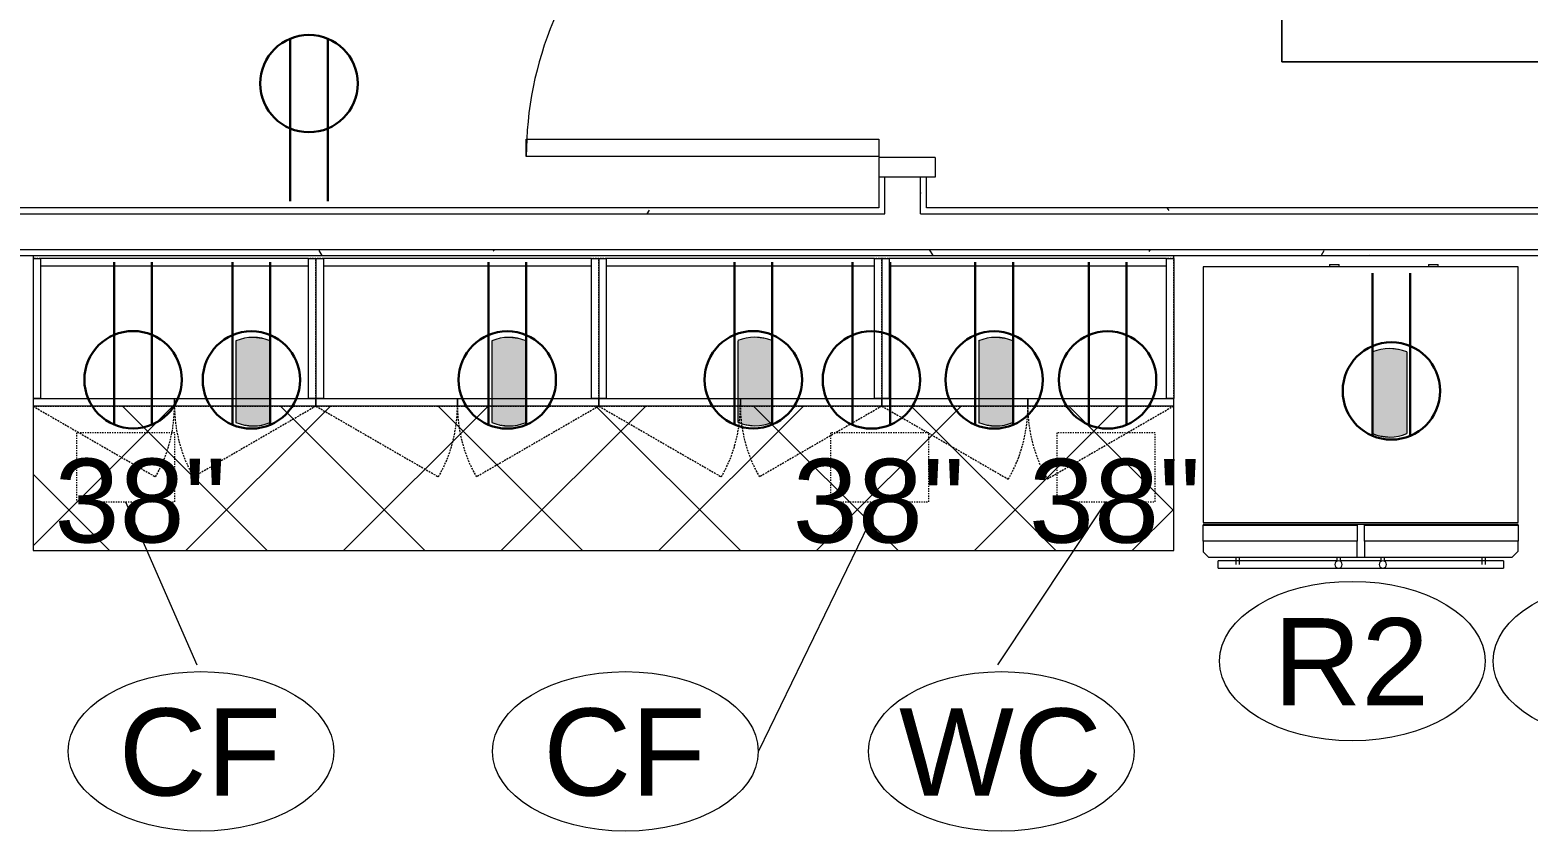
# Model space of a CAD drawing. Header units: inches. Extents: x 25273 to 28081, y 11840 to 13753.
# Drawn here: x 27424.1 to 27576.3, y 12517.6 to 12599 of the extents above; entities that cross this region are included whole.
import ezdxf

# ---------------------------------------------------------------- set-up
doc = ezdxf.new("R2010")
doc.units = ezdxf.units.IN
doc.header["$MEASUREMENT"] = 0
doc.linetypes.add('X1$0$Dash', pattern=[0.25, 0.125, -0.125])
doc.linetypes.add('X1$0$Hidden', pattern=[0.28125, 0.1875, -0.09375])
for name, color, linetype, lineweight in [('X1$0$A-ANNO-NOTE', 131, 'Continuous', 30), ('X1$0$A-AREA-IDEN', 2, 'Continuous', 9), ('X1$0$A-DOOR', 31, 'Continuous', 13), ('X1$0$A-DOOR-FRAM', 31, 'Continuous', 20), ('X1$0$A-WALL', 113, 'Continuous', 13), ('X1$0$A-WALL-PATT', 111, 'Continuous', 13), ('X1$0$I-WALL', 2, 'Continuous', 13), ('X1$0$Q-CASE', 31, 'Continuous', 9), ('X1$0$Q-CASE-HDLN', 31, 'X1$0$Dash', 9), ('X1$0$Q-SPCQ', 91, 'Continuous', 9), ('X1$0$Q-SPCQ-HDLN', 91, 'X1$0$Dash', 9), ('X1$0$Q-SPCQ-IDEN', 132, 'Continuous', 9)]:
    doc.layers.add(name, color=color, linetype=linetype, lineweight=lineweight)
doc.styles.add('X1$0$Arial', font='arial.ttf', dxfattribs={"height": 8.851796})
doc.styles.add('X1$0$Swis721 Lt BT', font='swissl.ttf', dxfattribs={"height": 8.514638})
pattern_1 = [(0, (0, 0), (30.72, 7.68), [1.267, -21.773, 1.267, -21.773, -122.88]), (0, (0, 0), (30.72, 7.68), [-46.08, 1.267, -44.813, 1.267, -21.773, -53.76]), (0, (0, 0), (30.72, 7.68), [-115.2, 1.267, -14.093, 1.267, -37.133]), (120, (11.52, 3.84), (-22.0110751, 22.7643004), [1.267, -21.773, 1.267, -21.773, -122.88]), (120, (11.52, 3.84), (-22.0110751, 22.7643004), [-46.08, 1.267, -44.813, 1.267, -21.773, -53.76]), (120, (11.52, 3.84), (-22.0110751, 22.7643004), [-115.2, 1.267, -14.093, 1.267, -37.133]), (240, (15.36, 19.2), (-8.7089249, -30.4443004), [1.267, -21.773, 1.267, -21.773, -122.88]), (240, (15.36, 19.2), (-8.7089249, -30.4443004), [-46.08, 1.267, -44.813, 1.267, -21.773, -53.76]), (240, (15.36, 19.2), (-8.7089249, -30.4443004), [-115.2, 1.267, -14.093, 1.267, -37.133])]

# ---------------------------------------------------------------- blocks, each defined once
blk = doc.blocks.new('X1$0$Single Flush - OTJ_SOLIDFLUSH_ALUM-4900275-FIRST FLOOR POWER _ SIGNAL')
at = {"layer": 'X1$0$A-DOOR', "lineweight": 20}
for p, q in [((16.15625, -2.4375), (17.90625, -2.4375)), ((16.15625, -38.25), (16.15625, -2.4375)), ((17.90625, -2.4375), (17.90625, -38.25)), ((17.90625, -38.25), (16.15625, -38.25))]:
    blk.add_line(p, q, dxfattribs=at)
at = {"layer": 'X1$0$A-DOOR', "lineweight": 9}
blk.add_arc((17.90625, -2.4375), 35.8125, 179.5, 270, dxfattribs=at)
at = {"layer": 'X1$0$A-DOOR-FRAM'}
for p, q in [((-20, 3.3125), (-20, -2.4375)), ((-20, 3.3125), (-18, 3.3125)), ((-18, 3.3125), (-18, -2.4375)), ((18.000004, 3.3125), (18.000004, -2.4375)), ((18.000004, 3.3125), (20.000004, 3.3125)), ((20.000004, 3.3125), (20.000004, -2.4375)), ((-20, -2.4375), (-18, -2.4375)), ((18.000004, -2.4375), (20.000004, -2.4375))]:
    blk.add_line(p, q, dxfattribs=at)
blk = doc.blocks.new('X1$0$A-Refrigerator - A-Refrigerator-5300330-FIRST FLOOR POWER _ SIGNAL')
at = {"layer": 'X1$0$Q-SPCQ'}
for p, q in [((16, 13.75), (-16, 13.75)), ((-16, 13.75), (-16, -12.25)), ((-3.18, 14), (-3.18, 13.75)), ((-3.16, 14), (-3.18, 14)), ((-3.18, 14), (-2.18, 14)), ((-2.18, 14), (-2.2, 14)), ((-2.18, 13.75), (-2.18, 14)), ((6.88, 14), (6.88, 13.75)), ((6.9, 14), (6.88, 14)), ((6.88, 14), (7.88, 14)), ((7.88, 14), (7.86, 14)), ((7.88, 13.75), (7.88, 14)), ((16, -12.25), (16, 13.75)), ((-16, -12.25), (16, -12.25)), ((-0.36, -12.44), (-16, -12.44)), ((-16, -12.44), (-16, -12.5)), ((-16, -12.5), (-0.36, -12.5)), ((-16, -14.13), (-16, -12.5)), ((-0.36, -12.5), (-0.36, -12.44)), ((16, -12.44), (-0.36, -12.44)), ((-0.36, -12.5), (-0.36, -14.13)), ((0.39, -12.5), (16, -12.5)), ((0.39, -14.13), (0.39, -12.5)), ((16, -12.5), (16, -12.44)), ((16, -12.5), (16, -14.13)), ((-0.36, -14.13), (-16, -14.13)), ((-16, -14.13), (-16, -15.21)), ((-16, -15.21), (-15.46, -15.75)), ((-0.36, -15.75), (-0.36, -14.13)), ((16, -14.13), (0.39, -14.13)), ((0.39, -14.13), (0.39, -15.75)), ((15.39, -15.75), (16, -15.14)), ((16, -15.14), (16, -14.13)), ((-15.46, -15.75), (-0.36, -15.75)), ((-2.41, -16.13), (-14.5, -16.13)), ((-14.5, -16.88), (-14.5, -16.13)), ((-12.69, -15.75), (-12.69, -16.13)), ((-12.69, -15.75), (-12.69, -16.5)), ((-12.31, -16.13), (-12.31, -15.75)), ((-12.31, -16.5), (-12.31, -15.75)), ((-2.42, -15.75), (-2.42, -16.18)), ((-2.42, -15.75), (-2.42, -16.18)), ((2.05, -16.13), (-2.05, -16.13)), ((-2.04, -16.2), (-2.04, -15.75)), ((-2.04, -16.2), (-2.04, -15.75)), ((-0.36, -15.75), (0.39, -15.75)), ((0.39, -15.75), (15.39, -15.75)), ((2.04, -15.75), (2.04, -16.2)), ((2.04, -15.75), (2.04, -16.2)), ((14.5, -16.13), (2.41, -16.13)), ((2.42, -16.18), (2.42, -15.75)), ((2.42, -16.18), (2.42, -15.75)), ((12.31, -15.75), (12.31, -16.13)), ((12.31, -15.75), (12.31, -16.5)), ((12.69, -16.13), (12.69, -15.75)), ((12.69, -16.5), (12.69, -15.75)), ((14.5, -16.13), (14.5, -16.88)), ((-14.5, -16.88), (14.5, -16.88))]:
    blk.add_line(p, q, dxfattribs=at)
for centre, start, end in [((-2.25, -16.5), 90, 270), ((-2.25, -16.5), 270, 90), ((2.25, -16.5), 90, 270), ((2.25, -16.5), 270, 90)]:
    blk.add_arc(centre, 0.375, start, end, dxfattribs=at)
blk = doc.blocks.new('X1$0$CW Cupbd Ohead - 23_5_h x 13 7_8_d - 2 Doors - 1 Shelf-5304517-FIRST FLOOR POWER _ SIGNAL')
at = {"layer": 'X1$0$Q-CASE', "linetype": 'X1$0$Hidden'}
for p, q in [((2, 17.36), (14.44, 24.55)), ((30.75, 17.36), (18.3, 24.55))]:
    blk.add_line(p, q, dxfattribs=at)
at = {"layer": 'X1$0$Q-CASE'}
for p, q in [((2, 17.36), (16.37, 17.36)), ((2, 17.36), (2, 16.57)), ((16.37, 16.57), (16.37, 17.36)), ((16.37, 17.36), (30.75, 17.36)), ((16.37, 17.36), (16.37, 16.57)), ((30.75, 16.57), (30.75, 17.36)), ((16.37, 16.57), (2, 16.57)), ((2, 16.57), (2.75, 16.57)), ((2, 2.36), (2, 16.57)), ((2.75, 16.57), (2.75, 2.36)), ((30.75, 16.57), (16.37, 16.57)), ((30, 16.57), (30.75, 16.57)), ((30, 2.36), (30, 16.57)), ((30.75, 2.36), (30.75, 16.57)), ((30, 3.11), (2.75, 3.11)), ((2.75, 2.36), (2, 2.36)), ((2.75, 2.36), (30, 2.36)), ((30.75, 2.36), (30, 2.36))]:
    blk.add_line(p, q, dxfattribs=at)
at = {"layer": 'X1$0$Q-CASE', "linetype": 'X1$0$Hidden'}
for centre, start, end in [((2, 17.36), 359.5, 30), ((30.75, 17.36), 150, 180.5)]:
    blk.add_arc(centre, 14.37, start, end, dxfattribs=at)
at = {"layer": 'X1$0$Q-CASE-HDLN'}
for p, q in [((30.75, 17.36), (2, 17.36)), ((2, 17.36), (2, 2.36)), ((30.75, 2.36), (30.75, 17.36)), ((2, 2.36), (30.75, 2.36))]:
    blk.add_line(p, q, dxfattribs=at)
blk = doc.blocks.new('X1$0$C-Counter Top - COUNTER - NO BACKSPLASH-5303810-FIRST FLOOR POWER _ SIGNAL')
at = {"layer": 'X1$0$Q-CASE'}
h = blk.add_hatch(dxfattribs=at)
h.set_pattern_fill('FP1_6', color=256, style=0, pattern_type=2)
h.set_pattern_definition([(45, (-27471.708, -12576.106), (-8.012227, 8.012227), []), (135, (-27471.708, -12576.106), (-8.012227, -8.012227), [])])
h.paths.add_polyline_path([(-47.26, -30), (68.64, -30), (68.64, -15.31), (-47.26, -15.31), (-47.26, -18.97)], flags=0)
for p, q in [((-47.26, 0), (-47.26, -0.31)), ((68.64, -0.31), (68.64, 0)), ((-47.26, -15.31), (-47.26, -30)), ((68.64, -30), (68.64, -15.31)), ((-47.26, -30), (68.64, -30))]:
    blk.add_line(p, q, dxfattribs=at)
blk = doc.blocks.new('X1$0$CW Cupbd Ohead - 23_5_h x 13 7_8_d - 2 Doors - 1 Shelf-5304593-FIRST FLOOR POWER _ SIGNAL')
at = {"layer": 'X1$0$Q-CASE', "linetype": 'X1$0$Hidden'}
for p, q in [((2, 17.36), (14.84, 24.78)), ((31.65, 17.36), (18.81, 24.78))]:
    blk.add_line(p, q, dxfattribs=at)
at = {"layer": 'X1$0$Q-CASE'}
for p, q in [((2, 17.36), (16.82, 17.36)), ((2, 17.36), (2, 16.57)), ((16.82, 16.57), (16.82, 17.36)), ((16.82, 17.36), (31.65, 17.36)), ((16.82, 17.36), (16.82, 16.57)), ((31.65, 16.57), (31.65, 17.36)), ((16.82, 16.57), (2, 16.57)), ((2, 16.57), (2.75, 16.57)), ((2, 2.36), (2, 16.57)), ((2.75, 16.57), (2.75, 2.36)), ((31.65, 16.57), (16.82, 16.57)), ((30.9, 16.57), (31.65, 16.57)), ((30.9, 2.36), (30.9, 16.57)), ((31.65, 2.36), (31.65, 16.57)), ((30.9, 3.11), (2.75, 3.11)), ((2.75, 2.36), (2, 2.36)), ((2.75, 2.36), (30.9, 2.36)), ((31.65, 2.36), (30.9, 2.36))]:
    blk.add_line(p, q, dxfattribs=at)
at = {"layer": 'X1$0$Q-CASE', "linetype": 'X1$0$Hidden'}
for centre, start, end in [((2, 17.36), 359.5, 30), ((31.65, 17.36), 150, 180.5)]:
    blk.add_arc(centre, 14.83, start, end, dxfattribs=at)
at = {"layer": 'X1$0$Q-CASE-HDLN'}
for p, q in [((31.65, 17.36), (2, 17.36)), ((2, 17.36), (2, 2.36)), ((31.65, 2.36), (31.65, 17.36)), ((2, 2.36), (31.65, 2.36))]:
    blk.add_line(p, q, dxfattribs=at)
blk = doc.blocks.new('X1$0$A-Coffee Maker-generic - A-Coffee Maker-generic-3789961-FIRST FLOOR POWER _ SIGNAL')
at = {"layer": 'X1$0$Q-SPCQ-HDLN'}
for p, q in [((-5, 3.5), (-5, -3.5)), ((5, 3.5), (-5, 3.5)), ((5, -3.5), (5, 3.5)), ((-5, -3.5), (5, -3.5))]:
    blk.add_line(p, q, dxfattribs=at)
blk = doc.blocks.new('X1$0$A-Coffee Maker-generic - Water cooler - generic-5321332-FIRST FLOOR POWER _ SIGNAL')
at = {"layer": 'X1$0$Q-SPCQ-HDLN'}
for p, q in [((-5, 3.5), (-5, -3.5)), ((5, 3.5), (-5, 3.5)), ((5, -3.5), (5, 3.5)), ((-5, -3.5), (5, -3.5))]:
    blk.add_line(p, q, dxfattribs=at)
blk = doc.blocks.new('X1$0$Room Tag - Room Name and Number-3379422-FIRST FLOOR POWER _ SIGNAL')
at = {"layer": 'X1$0$A-AREA-IDEN'}
for p, q in [((-0.1881, -0.1636), (-0.1881, -0.0018)), ((-0.1881, -0.0018), (0.1869, -0.0018)), ((0.1869, -0.0018), (-0.1881, -0.0018)), ((-0.1881, -0.0018), (-0.1881, -0.1636)), ((0.1869, -0.0018), (0.1869, -0.1636)), ((0.1869, -0.1636), (0.1869, -0.0018)), ((0.1869, -0.1636), (-0.1881, -0.1636)), ((-0.1881, -0.1636), (0.1869, -0.1636))]:
    blk.add_line(p, q, dxfattribs=at)
blk = doc.blocks.new('X1$0$Appliance_Specialty Equipment Tag - Standard-3515593-FIRST FLOOR POWER _ SIGNAL')
at = {"layer": 'X1$0$Q-SPCQ-IDEN'}
blk.add_ellipse((-0.0499, 0.0037), major_axis=(-0.1406, 0), ratio=0.600473, dxfattribs=at)
blk = doc.blocks.new('X1')
at = {"layer": 'X1$0$A-ANNO-NOTE', "lineweight": 9}
for points in [[(27445.14, 12559.1), (27445.14, 12567.47), (27445.06, 12559.14)], [(27445.06, 12559.14), (27445.14, 12567.47), (27445.06, 12567.44)], [(27445.48, 12558.99), (27445.48, 12567.59), (27445.14, 12567.47)], [(27445.48, 12558.99), (27445.14, 12567.47), (27445.14, 12559.1)], [(27448.12, 12567.59), (27446.62, 12567.78), (27445.48, 12567.59)], [(27448.12, 12558.99), (27448.12, 12567.59), (27445.48, 12558.99)], [(27445.48, 12558.99), (27448.12, 12567.59), (27445.48, 12567.59)], [(27448.12, 12567.59), (27446.98, 12567.78), (27446.62, 12567.78)], [(27448.12, 12567.59), (27447.6, 12567.72), (27446.98, 12567.78)], [(27448.46, 12559.1), (27448.46, 12567.47), (27448.12, 12567.59)], [(27448.12, 12558.99), (27448.46, 12559.1), (27448.12, 12567.59)], [(27448.54, 12559.14), (27448.54, 12567.44), (27448.46, 12567.47)], [(27448.46, 12559.1), (27448.54, 12559.14), (27448.46, 12567.47)], [(27471.14, 12559.1), (27471.14, 12567.47), (27471.06, 12559.14)], [(27471.06, 12559.14), (27471.14, 12567.47), (27471.06, 12567.44)], [(27471.48, 12558.99), (27471.48, 12567.59), (27471.14, 12567.47)], [(27471.48, 12558.99), (27471.14, 12567.47), (27471.14, 12559.1)], [(27474.12, 12567.59), (27472.62, 12567.78), (27471.48, 12567.59)], [(27474.12, 12558.99), (27474.12, 12567.59), (27471.48, 12558.99)], [(27471.48, 12558.99), (27474.12, 12567.59), (27471.48, 12567.59)], [(27474.12, 12567.59), (27472.98, 12567.78), (27472.62, 12567.78)], [(27474.12, 12567.59), (27473.6, 12567.72), (27472.98, 12567.78)], [(27474.46, 12559.1), (27474.46, 12567.47), (27474.12, 12567.59)], [(27474.12, 12558.99), (27474.46, 12559.1), (27474.12, 12567.59)], [(27474.54, 12559.14), (27474.54, 12567.44), (27474.46, 12567.47)], [(27474.46, 12559.1), (27474.54, 12559.14), (27474.46, 12567.47)], [(27496.14, 12559.12), (27496.14, 12567.49), (27496.06, 12559.16)], [(27496.06, 12559.16), (27496.14, 12567.49), (27496.06, 12567.45)], [(27496.48, 12559), (27496.48, 12567.61), (27496.14, 12567.49)], [(27496.48, 12559), (27496.14, 12567.49), (27496.14, 12559.12)], [(27499.12, 12567.61), (27497.62, 12567.8), (27496.48, 12567.61)], [(27499.12, 12559), (27499.12, 12567.61), (27496.48, 12559)], [(27496.48, 12559), (27499.12, 12567.61), (27496.48, 12567.61)], [(27499.12, 12567.61), (27497.98, 12567.8), (27497.62, 12567.8)], [(27499.12, 12567.61), (27498.6, 12567.73), (27497.98, 12567.8)], [(27499.46, 12559.12), (27499.46, 12567.49), (27499.12, 12567.61)], [(27499.12, 12559), (27499.46, 12559.12), (27499.12, 12567.61)], [(27499.54, 12559.16), (27499.54, 12567.45), (27499.46, 12567.49)], [(27499.46, 12559.12), (27499.54, 12559.16), (27499.46, 12567.49)], [(27520.61, 12559.1), (27520.61, 12567.47), (27520.53, 12559.14)], [(27520.53, 12559.14), (27520.61, 12567.47), (27520.53, 12567.44)], [(27520.95, 12558.99), (27520.95, 12567.59), (27520.61, 12567.47)], [(27520.95, 12558.99), (27520.61, 12567.47), (27520.61, 12559.1)], [(27523.6, 12567.59), (27522.1, 12567.78), (27520.95, 12567.59)], [(27523.6, 12558.99), (27523.6, 12567.59), (27520.95, 12558.99)], [(27520.95, 12558.99), (27523.6, 12567.59), (27520.95, 12567.59)], [(27523.6, 12567.59), (27522.45, 12567.78), (27522.1, 12567.78)], [(27523.6, 12567.59), (27523.07, 12567.72), (27522.45, 12567.78)], [(27523.93, 12559.1), (27523.93, 12567.47), (27523.6, 12567.59)], [(27523.6, 12558.99), (27523.93, 12559.1), (27523.6, 12567.59)], [(27524.02, 12559.14), (27524.02, 12567.44), (27523.93, 12567.47)], [(27523.93, 12559.1), (27524.02, 12559.14), (27523.93, 12567.47)], [(27560.55, 12558.01), (27560.55, 12566.31), (27560.63, 12566.35)], [(27560.63, 12557.98), (27560.55, 12558.01), (27560.63, 12566.35)], [(27560.63, 12557.98), (27560.63, 12566.35), (27560.97, 12566.46)], [(27560.97, 12557.86), (27560.63, 12557.98), (27560.97, 12566.46)], [(27560.97, 12566.46), (27561.49, 12566.59), (27562.11, 12566.66)], [(27560.97, 12566.46), (27562.11, 12566.66), (27563.61, 12566.46)], [(27560.97, 12557.86), (27560.97, 12566.46), (27563.61, 12566.46)], [(27560.97, 12557.86), (27563.61, 12566.46), (27563.61, 12557.86)], [(27563.61, 12566.46), (27562.11, 12566.66), (27562.47, 12566.66)], [(27563.95, 12557.98), (27563.61, 12566.46), (27563.95, 12566.35)], [(27563.61, 12557.86), (27563.61, 12566.46), (27563.95, 12557.98)], [(27564.03, 12558.01), (27563.95, 12566.35), (27564.03, 12566.31)], [(27563.95, 12557.98), (27563.95, 12566.35), (27564.03, 12558.01)], [(27446.98, 12558.79), (27448.12, 12558.99), (27445.48, 12558.99)], [(27446.98, 12558.79), (27445.48, 12558.99), (27446.62, 12558.79)], [(27446.98, 12558.79), (27447.6, 12558.86), (27448.12, 12558.99)], [(27472.98, 12558.79), (27474.12, 12558.99), (27471.48, 12558.99)], [(27472.98, 12558.79), (27471.48, 12558.99), (27472.62, 12558.79)], [(27472.98, 12558.79), (27473.6, 12558.86), (27474.12, 12558.99)], [(27497.98, 12558.81), (27499.12, 12559), (27496.48, 12559)], [(27497.98, 12558.81), (27496.48, 12559), (27497.62, 12558.81)], [(27497.98, 12558.81), (27498.6, 12558.88), (27499.12, 12559)], [(27522.45, 12558.79), (27523.6, 12558.99), (27520.95, 12558.99)], [(27522.45, 12558.79), (27520.95, 12558.99), (27522.1, 12558.79)], [(27522.45, 12558.79), (27523.07, 12558.86), (27523.6, 12558.99)], [(27562.11, 12557.67), (27561.49, 12557.73), (27560.97, 12557.86)], [(27562.47, 12557.67), (27562.11, 12557.67), (27560.97, 12557.86)], [(27562.47, 12557.67), (27560.97, 12557.86), (27563.61, 12557.86)]]:
    blk.add_hatch(color=256, dxfattribs=at).paths.add_polyline_path(points, flags=0)
at = {"layer": 'X1$0$A-WALL-PATT', "lineweight": 9}
h = blk.add_hatch(dxfattribs=at)
h.set_pattern_fill('FP1_1', color=256, style=0, pattern_type=2)
h.set_pattern_definition(pattern_1)
h.paths.add_polyline_path([(27510.99, 12580.98), (27510.99, 12584.09), (27510.37, 12584.09), (27510.37, 12580.98)], flags=0)
h.paths.add_polyline_path([(27510.99, 12624.09), (27510.99, 12674.86), (27510.37, 12674.86), (27510.37, 12624.09)], flags=0)
h = blk.add_hatch(dxfattribs=at)
h.set_pattern_fill('FP1_1', color=256, style=0, pattern_type=2)
h.set_pattern_definition(pattern_1)
h.paths.add_polyline_path([(27515.24, 12580.98), (27515.24, 12584.09), (27514.62, 12584.09), (27514.62, 12580.98)], flags=0)
h.paths.add_polyline_path([(27515.24, 12624.09), (27515.24, 12641.98), (27514.62, 12641.98), (27514.62, 12624.09)], flags=0)
h.paths.add_polyline_path([(27515.24, 12645.61), (27515.24, 12670.61), (27514.62, 12670.61), (27514.62, 12645.61)], flags=0)
h = blk.add_hatch(dxfattribs=at)
h.set_pattern_fill('FP1_1', color=256, style=0, pattern_type=2)
h.set_pattern_definition(pattern_1)
h.paths.add_polyline_path([(27609.35, 12580.36), (27613.35, 12580.36), (27613.35, 12580.98), (27514.62, 12580.98), (27514.62, 12580.36), (27598.1, 12580.36)], flags=0)
h.paths.add_polyline_path([(27384.86, 12580.36), (27510.99, 12580.36), (27510.99, 12580.98), (27384.86, 12580.98), (27384.86, 12580.84)], flags=0)
h = blk.add_hatch(dxfattribs=at)
h.set_pattern_fill('FP1_1', color=256, style=0, pattern_type=2)
h.set_pattern_definition(pattern_1)
h.paths.add_polyline_path([(27389.11, 12576.11), (27390.74, 12576.11), (27390.74, 12576.73), (27389.11, 12576.73)], flags=0)
h.paths.add_polyline_path([(27598.1, 12576.11), (27613.35, 12576.11), (27613.35, 12576.73), (27394.36, 12576.73), (27394.36, 12576.11), (27577.35, 12576.11)], flags=0)
at = {"layer": 'X1$0$A-ANNO-NOTE'}
for p, q in [((27450.56, 12581.63), (27450.56, 12598.16)), ((27454.39, 12581.63), (27454.39, 12598.16)), ((27432.69, 12575.45), (27432.69, 12558.93)), ((27436.52, 12575.45), (27436.52, 12558.93)), ((27444.71, 12575.43), (27444.71, 12558.91)), ((27448.54, 12575.43), (27448.54, 12558.91)), ((27470.71, 12575.43), (27470.71, 12558.91)), ((27474.54, 12575.43), (27474.54, 12558.91)), ((27495.71, 12575.45), (27495.71, 12558.93)), ((27499.54, 12575.45), (27499.54, 12558.93)), ((27507.71, 12575.43), (27507.71, 12558.91)), ((27511.54, 12575.43), (27511.54, 12558.91)), ((27520.18, 12575.43), (27520.18, 12558.91)), ((27524.02, 12575.43), (27524.02, 12558.91)), ((27531.71, 12575.43), (27531.71, 12558.91)), ((27535.54, 12575.43), (27535.54, 12558.91)), ((27560.55, 12574.31), (27560.55, 12557.78)), ((27564.38, 12574.31), (27564.38, 12557.78))]:
    blk.add_line(p, q, dxfattribs=at)
at = {"layer": 'X1$0$A-ANNO-NOTE', "lineweight": 9}
for p, q in [((27445.06, 12567.44), (27445.06, 12559.14)), ((27448.54, 12559.14), (27448.54, 12567.44)), ((27471.06, 12567.44), (27471.06, 12559.14)), ((27474.54, 12559.14), (27474.54, 12567.44)), ((27496.06, 12567.45), (27496.06, 12559.16)), ((27499.54, 12559.16), (27499.54, 12567.45)), ((27520.53, 12567.44), (27520.53, 12559.14)), ((27524.02, 12559.14), (27524.02, 12567.44)), ((27560.55, 12558.01), (27560.55, 12566.31)), ((27564.03, 12566.31), (27564.03, 12558.01))]:
    blk.add_line(p, q, dxfattribs=at)
at = {"layer": 'X1$0$A-ANNO-NOTE'}
for centre in [(27452.48, 12593.6), (27434.61, 12563.49), (27446.63, 12563.47), (27472.63, 12563.47), (27497.63, 12563.49), (27509.63, 12563.47), (27522.1, 12563.47), (27533.63, 12563.47), (27562.47, 12562.35)]:
    blk.add_circle(centre, 4.95, dxfattribs=at)
at = {"layer": 'X1$0$A-ANNO-NOTE', "lineweight": 9}
for centre, start, end in [((27446.8, 12563.29), 67.2244, 112.7756), ((27472.8, 12563.29), 67.2244, 112.7756), ((27497.8, 12563.31), 67.2244, 112.7756), ((27522.27, 12563.29), 67.2244, 112.7756), ((27562.29, 12562.16), 67.2244, 112.7756), ((27446.8, 12563.29), 247.2244, 292.7756), ((27472.8, 12563.29), 247.2244, 292.7756), ((27497.8, 12563.31), 247.2244, 292.7756), ((27522.27, 12563.29), 247.2244, 292.7756), ((27562.29, 12562.16), 247.2244, 292.7756)]:
    blk.add_arc(centre, 4.5, start, end, dxfattribs=at)
at = {"layer": 'X1$0$A-WALL'}
for p, q in [((27510.99, 12580.36), (27510.99, 12584.09)), ((27514.62, 12580.36), (27514.62, 12584.09)), ((27385.49, 12580.36), (27510.99, 12580.36)), ((27514.62, 12580.36), (27613.97, 12580.36)), ((27394.36, 12576.73), (27613.97, 12576.73))]:
    blk.add_line(p, q, dxfattribs=at)
at = {"layer": 'X1$0$I-WALL'}
for p, q in [((27510.37, 12584.09), (27510.37, 12580.98)), ((27515.24, 12584.09), (27510.37, 12584.09)), ((27515.24, 12580.98), (27515.24, 12584.09)), ((27510.37, 12580.98), (27384.86, 12580.98)), ((27613.35, 12580.98), (27515.24, 12580.98)), ((27394.99, 12576.11), (27613.35, 12576.11))]:
    blk.add_line(p, q, dxfattribs=at)
at = {"layer": 'X1$0$Q-SPCQ-IDEN'}
for p, q in [((27433.85, 12551.09), (27441.1, 12534.51)), ((27510.46, 12551.09), (27498.14, 12525.71)), ((27533.46, 12551.09), (27522.44, 12534.51))]:
    blk.add_line(p, q, dxfattribs=at)
at = {"layer": 'X1$0$A-AREA-IDEN', "xscale": 95.99999999999994, "yscale": 95.99999999999994, "zscale": 95.99999999999994}
blk.add_blockref('X1$0$Room Tag - Room Name and Number-3379422-FIRST FLOOR POWER _ SIGNAL', (27569.39, 12611.52), dxfattribs=at)
at = {"layer": 'X1$0$A-DOOR', "rotation": 270}
blk.add_blockref('X1$0$Single Flush - OTJ_SOLIDFLUSH_ALUM-4900275-FIRST FLOOR POWER _ SIGNAL', (27512.81, 12604.09), dxfattribs=at)
at = {"layer": 'X1$0$Q-CASE'}
blk.add_blockref('X1$0$C-Counter Top - COUNTER - NO BACKSPLASH-5303810-FIRST FLOOR POWER _ SIGNAL', (27471.71, 12576.11), dxfattribs=at)
at = {"layer": 'X1$0$Q-CASE', "rotation": 180}
for name, p in [('X1$0$CW Cupbd Ohead - 23_5_h x 13 7_8_d - 2 Doors - 1 Shelf-5304517-FIRST FLOOR POWER _ SIGNAL', (27455.19, 12578.16)), ('X1$0$CW Cupbd Ohead - 23_5_h x 13 7_8_d - 2 Doors - 1 Shelf-5304517-FIRST FLOOR POWER _ SIGNAL', (27483.94, 12578.16)), ('X1$0$CW Cupbd Ohead - 23_5_h x 13 7_8_d - 2 Doors - 1 Shelf-5304517-FIRST FLOOR POWER _ SIGNAL', (27512.69, 12578.16)), ('X1$0$CW Cupbd Ohead - 23_5_h x 13 7_8_d - 2 Doors - 1 Shelf-5304593-FIRST FLOOR POWER _ SIGNAL', (27542.35, 12578.16))]:
    blk.add_blockref(name, p, dxfattribs=at)
at = {"layer": 'X1$0$Q-SPCQ'}
for name, p in [('X1$0$A-Refrigerator - A-Refrigerator-5300330-FIRST FLOOR POWER _ SIGNAL', (27559.35, 12561.21)), ('X1$0$A-Coffee Maker-generic - A-Coffee Maker-generic-3789961-FIRST FLOOR POWER _ SIGNAL', (27433.85, 12554.59)), ('X1$0$A-Coffee Maker-generic - A-Coffee Maker-generic-3789961-FIRST FLOOR POWER _ SIGNAL', (27510.46, 12554.59)), ('X1$0$A-Coffee Maker-generic - Water cooler - generic-5321332-FIRST FLOOR POWER _ SIGNAL', (27533.46, 12554.59))]:
    blk.add_blockref(name, p, dxfattribs=at)
at = {"layer": 'X1$0$Q-SPCQ-IDEN', "xscale": 95.99999999999994, "yscale": 95.99999999999994, "zscale": 95.99999999999994}
for p in [(27563.28, 12534.53), (27591.1, 12534.53), (27446.29, 12525.35), (27489.43, 12525.35), (27527.63, 12525.35)]:
    blk.add_blockref('X1$0$Appliance_Specialty Equipment Tag - Standard-3515593-FIRST FLOOR POWER _ SIGNAL', p, dxfattribs=at)
at = {"layer": 'X1$0$A-ANNO-NOTE', "lineweight": 9, "char_height": 8.515, "width": 18.9, "attachment_point": 2, "line_spacing_factor": 1.00667, "style": 'X1$0$Swis721 Lt BT'}
for insert in [(27435.34, 12555.46), (27510.36, 12555.44), (27534.36, 12555.44)]:
    blk.add_mtext('38"', dxfattribs=dict(at, insert=insert))
at = {"layer": 'X1$0$Q-SPCQ-IDEN', "char_height": 8.852, "attachment_point": 2, "line_spacing_factor": 0.938532, "style": 'X1$0$Arial'}
for s, insert, width in [('R2', (27558.38, 12539.25), 18.792), ('CF', (27441.39, 12530.07), 19.548), ('CF', (27484.53, 12530.07), 19.548), ('WC', (27522.74, 12530.07), 24.408)]:
    blk.add_mtext(s, dxfattribs=dict(at, insert=insert, width=width))

msp = doc.modelspace()

# ---------------------------------------------------------------- block references
at = {"lineweight": 5}
msp.add_blockref('X1', (0, 0), dxfattribs=at)

doc.saveas('drawing.dxf')
